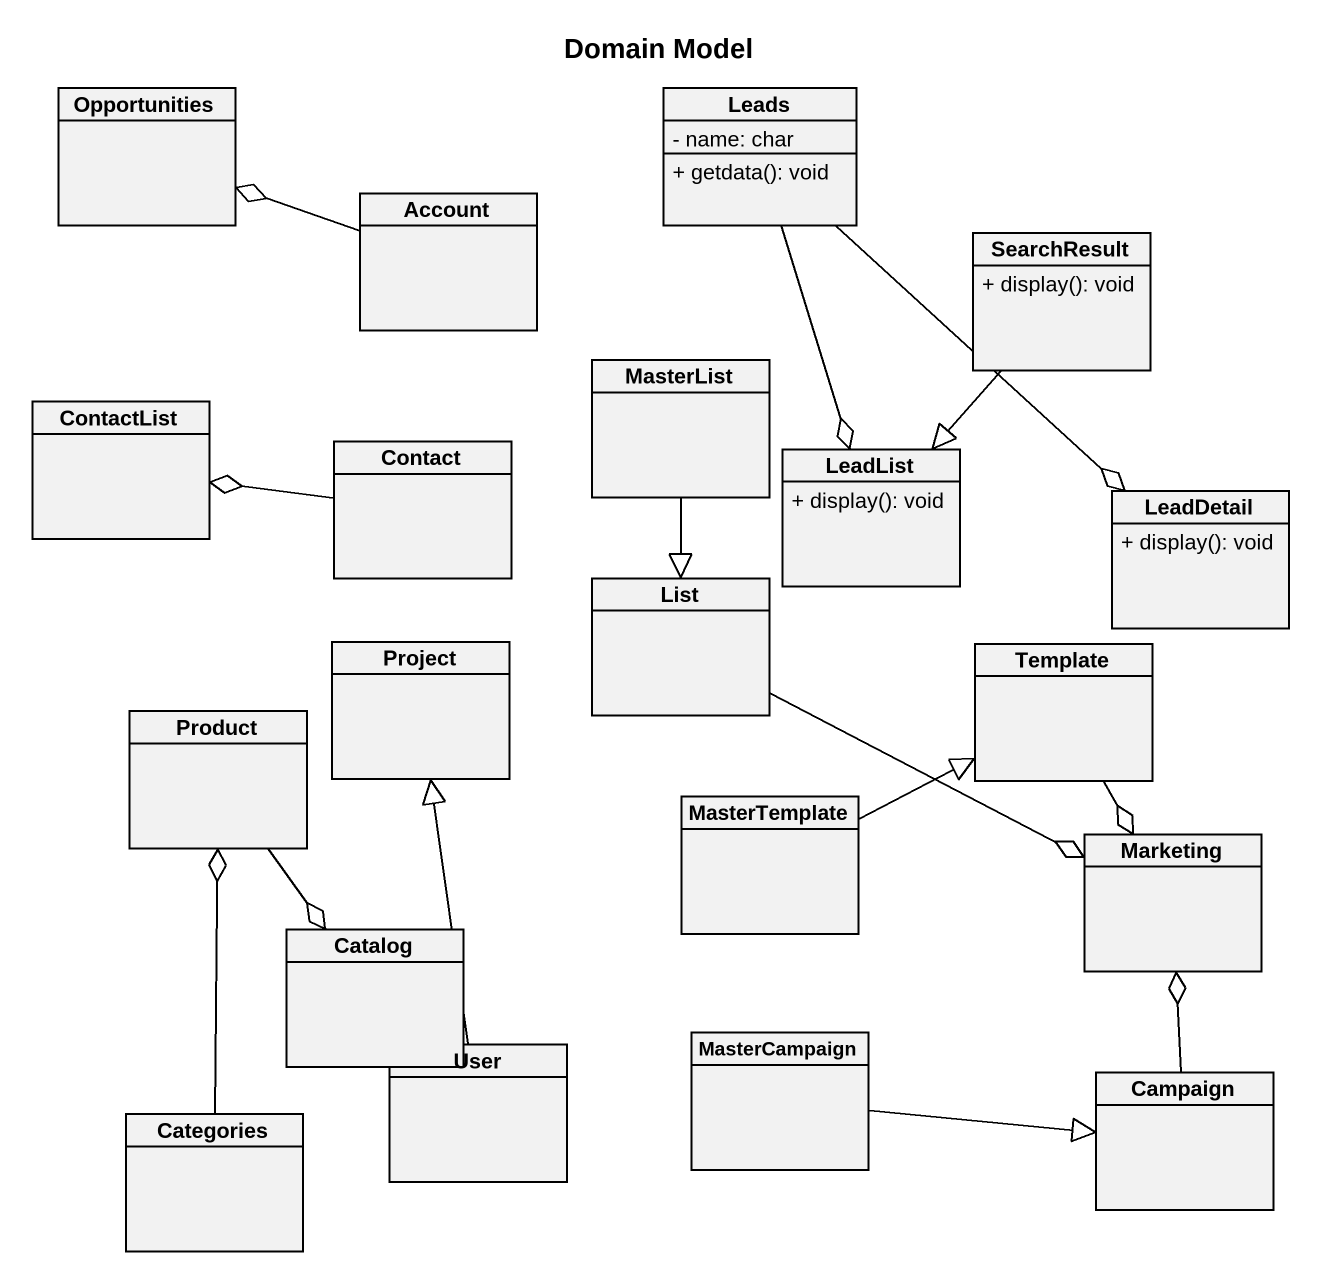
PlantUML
@startuml
title Domain Model
hide circle
hide empty members
skinparam classAttributeIconSize 0
class Opportunities
class Leads {
  - name: char
  + getdata(): void
}
class Account
class SearchResult {
  + display(): void
}
class MasterList
class ContactList
class Contact
class LeadList {
  + display(): void
}
class LeadDetail {
  + display(): void
}
class List
class Product
class Project
class Template
class MasterTemplate
class Marketing
class Catalog
class User
class MasterCampaign
class Campaign
class Categories
Leads --o LeadList
Leads --o LeadDetail
Account -left-o Opportunities
SearchResult --|> LeadList
MasterList --|> List
Contact -left-o ContactList
List -right-o Marketing
Product --o Catalog
Template --o Marketing
MasterTemplate -right-|> Template
User -up-|> Project
MasterCampaign -right-|> Campaign
Campaign -up-o Marketing
Categories -up-o Product
@enduml
